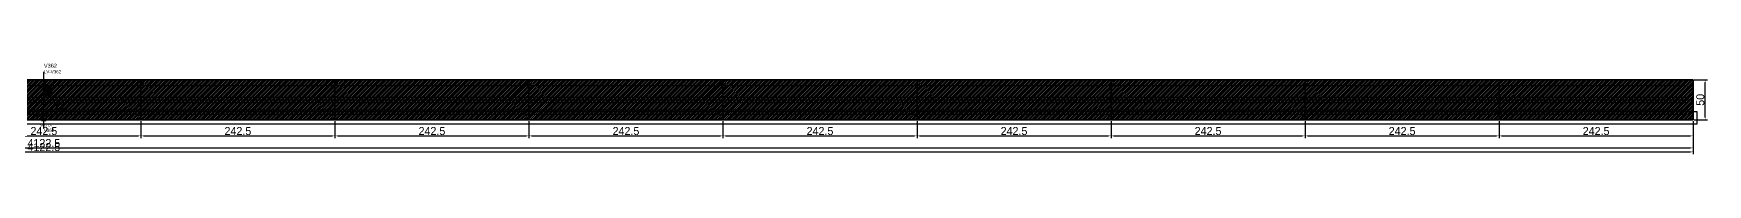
# Model space of a CAD drawing. Header units: metres. Extents: x 12791 to 16936, y 13116 to 13229.
# Drawn here: x 14844 to 16936, y 13116 to 13229 of the extents above; entities that cross this region are included whole.
import ezdxf

# ---------------------------------------------------------------- set-up
doc = ezdxf.new("R2010")
doc.units = ezdxf.units.M
for name, color, linetype in [('barrote', 251, 'CONTINUOUS'), ('CONCRETO', 251, 'CONTINUOUS'), ('COTA', 241, 'CONTINUOUS'), ('cotas', 241, 'CONTINUOUS'), ('Demarcação 1', 251, 'CONTINUOUS'), ('Hachura', 251, 'CONTINUOUS'), ('Laje_Perimetro', 7, 'CONTINUOUS'), ('NOMENCLATURA', 7, 'CONTINUOUS'), ('Painéis', 200, 'CONTINUOUS'), ('PONTALETE', 7, 'CONTINUOUS'), ('presilha', 1, 'CONTINUOUS'), ('Reaproveitamento', 251, 'CONTINUOUS'), ('SARR_3.5x7', 81, 'CONTINUOUS'), ('SCO-___-LAJ', 2, 'CONTINUOUS'), ('TENSOR', 3, 'CONTINUOUS'), ('texto', 7, 'CONTINUOUS')]:
    doc.layers.add(name, color=color, linetype=linetype)
doc.styles.add('STR_STANDARD', font='arial.ttf')
doc.dimstyles.new('EZ DXF', dxfattribs={"dimtxt": 10, "dimasz": 3.5, "dimexe": 3, "dimexo": 1.5, "dimgap": 1, "dimtad": 1, "dimdec": 1, "dimdsep": 46, "dimcen": 2.5, "dimazin": 3, "dimtfac": 1, "dimtmove": 0, "dimatfit": 3})

msp = doc.modelspace()

# ---------------------------------------------------------------- hatches: boundary and pattern name
at = {"layer": 'Hachura'}
h = msp.add_hatch(color=3, dxfattribs=at)
h.dxf.hatch_style = 1
h.paths.add_polyline_path([(14735.5914, 13158.9905), (14978.0914, 13158.9905), (14978.0914, 13208.9905), (14735.5914, 13208.9905)])
h = msp.add_hatch(dxfattribs=at)
h.set_pattern_fill('ANSI31', scale=0.5)
h.paths.add_polyline_path([(14735.5914, 13158.9905), (14978.0914, 13158.9905), (14978.0914, 13208.9905), (14735.5914, 13208.9905)])
h = msp.add_hatch(color=3, dxfattribs=at)
h.dxf.hatch_style = 1
h.paths.add_polyline_path([(14735.5914, 13158.9905), (14978.0914, 13158.9905), (14978.0914, 13208.9905), (14735.5914, 13208.9905)])
h = msp.add_hatch(dxfattribs=at)
h.set_pattern_fill('ANSI31', scale=0.5)
h.paths.add_polyline_path([(14735.5914, 13158.9905), (14978.0914, 13158.9905), (14978.0914, 13208.9905), (14735.5914, 13208.9905)])
h = msp.add_hatch(color=3, dxfattribs=at)
h.dxf.hatch_style = 1
h.paths.add_polyline_path([(14978.0914, 13158.9905), (15220.5914, 13158.9905), (15220.5914, 13208.9905), (14978.0914, 13208.9905)])
h = msp.add_hatch(dxfattribs=at)
h.set_pattern_fill('ANSI31', scale=0.5)
h.paths.add_polyline_path([(14978.0914, 13158.9905), (15220.5914, 13158.9905), (15220.5914, 13208.9905), (14978.0914, 13208.9905)])
h = msp.add_hatch(color=3, dxfattribs=at)
h.dxf.hatch_style = 1
h.paths.add_polyline_path([(14978.0914, 13158.9905), (15220.5914, 13158.9905), (15220.5914, 13208.9905), (14978.0914, 13208.9905)])
h = msp.add_hatch(dxfattribs=at)
h.set_pattern_fill('ANSI31', scale=0.5)
h.paths.add_polyline_path([(14978.0914, 13158.9905), (15220.5914, 13158.9905), (15220.5914, 13208.9905), (14978.0914, 13208.9905)])
h = msp.add_hatch(color=3, dxfattribs=at)
h.dxf.hatch_style = 1
h.paths.add_polyline_path([(15220.5914, 13158.9905), (15463.0914, 13158.9905), (15463.0914, 13208.9905), (15220.5914, 13208.9905)])
h = msp.add_hatch(dxfattribs=at)
h.set_pattern_fill('ANSI31', scale=0.5)
h.paths.add_polyline_path([(15220.5914, 13158.9905), (15463.0914, 13158.9905), (15463.0914, 13208.9905), (15220.5914, 13208.9905)])
h = msp.add_hatch(color=3, dxfattribs=at)
h.dxf.hatch_style = 1
h.paths.add_polyline_path([(15220.5914, 13158.9905), (15463.0914, 13158.9905), (15463.0914, 13208.9905), (15220.5914, 13208.9905)])
h = msp.add_hatch(dxfattribs=at)
h.set_pattern_fill('ANSI31', scale=0.5)
h.paths.add_polyline_path([(15220.5914, 13158.9905), (15463.0914, 13158.9905), (15463.0914, 13208.9905), (15220.5914, 13208.9905)])
h = msp.add_hatch(color=3, dxfattribs=at)
h.dxf.hatch_style = 1
h.paths.add_polyline_path([(15463.0914, 13158.9905), (15705.5914, 13158.9905), (15705.5914, 13208.9905), (15463.0914, 13208.9905)])
h = msp.add_hatch(dxfattribs=at)
h.set_pattern_fill('ANSI31', scale=0.5)
h.paths.add_polyline_path([(15463.0914, 13158.9905), (15705.5914, 13158.9905), (15705.5914, 13208.9905), (15463.0914, 13208.9905)])
h = msp.add_hatch(color=3, dxfattribs=at)
h.dxf.hatch_style = 1
h.paths.add_polyline_path([(15463.0914, 13158.9905), (15705.5914, 13158.9905), (15705.5914, 13208.9905), (15463.0914, 13208.9905)])
h = msp.add_hatch(dxfattribs=at)
h.set_pattern_fill('ANSI31', scale=0.5)
h.paths.add_polyline_path([(15463.0914, 13158.9905), (15705.5914, 13158.9905), (15705.5914, 13208.9905), (15463.0914, 13208.9905)])
h = msp.add_hatch(color=3, dxfattribs=at)
h.dxf.hatch_style = 1
h.paths.add_polyline_path([(15705.5914, 13158.9905), (15948.0914, 13158.9905), (15948.0914, 13208.9905), (15705.5914, 13208.9905)])
h = msp.add_hatch(dxfattribs=at)
h.set_pattern_fill('ANSI31', scale=0.5)
h.paths.add_polyline_path([(15705.5914, 13158.9905), (15948.0914, 13158.9905), (15948.0914, 13208.9905), (15705.5914, 13208.9905)])
h = msp.add_hatch(color=3, dxfattribs=at)
h.dxf.hatch_style = 1
h.paths.add_polyline_path([(15705.5914, 13158.9905), (15948.0914, 13158.9905), (15948.0914, 13208.9905), (15705.5914, 13208.9905)])
h = msp.add_hatch(dxfattribs=at)
h.set_pattern_fill('ANSI31', scale=0.5)
h.paths.add_polyline_path([(15705.5914, 13158.9905), (15948.0914, 13158.9905), (15948.0914, 13208.9905), (15705.5914, 13208.9905)])
h = msp.add_hatch(color=3, dxfattribs=at)
h.dxf.hatch_style = 1
h.paths.add_polyline_path([(15948.0914, 13158.9905), (16190.5914, 13158.9905), (16190.5914, 13208.9905), (15948.0914, 13208.9905)])
h = msp.add_hatch(dxfattribs=at)
h.set_pattern_fill('ANSI31', scale=0.5)
h.paths.add_polyline_path([(15948.0914, 13158.9905), (16190.5914, 13158.9905), (16190.5914, 13208.9905), (15948.0914, 13208.9905)])
h = msp.add_hatch(color=3, dxfattribs=at)
h.dxf.hatch_style = 1
h.paths.add_polyline_path([(15948.0914, 13158.9905), (16190.5914, 13158.9905), (16190.5914, 13208.9905), (15948.0914, 13208.9905)])
h = msp.add_hatch(dxfattribs=at)
h.set_pattern_fill('ANSI31', scale=0.5)
h.paths.add_polyline_path([(15948.0914, 13158.9905), (16190.5914, 13158.9905), (16190.5914, 13208.9905), (15948.0914, 13208.9905)])
h = msp.add_hatch(color=3, dxfattribs=at)
h.dxf.hatch_style = 1
h.paths.add_polyline_path([(16190.5914, 13158.9905), (16433.0914, 13158.9905), (16433.0914, 13208.9905), (16190.5914, 13208.9905)])
h = msp.add_hatch(dxfattribs=at)
h.set_pattern_fill('ANSI31', scale=0.5)
h.paths.add_polyline_path([(16190.5914, 13158.9905), (16433.0914, 13158.9905), (16433.0914, 13208.9905), (16190.5914, 13208.9905)])
h = msp.add_hatch(color=3, dxfattribs=at)
h.dxf.hatch_style = 1
h.paths.add_polyline_path([(16190.5914, 13158.9905), (16433.0914, 13158.9905), (16433.0914, 13208.9905), (16190.5914, 13208.9905)])
h = msp.add_hatch(dxfattribs=at)
h.set_pattern_fill('ANSI31', scale=0.5)
h.paths.add_polyline_path([(16190.5914, 13158.9905), (16433.0914, 13158.9905), (16433.0914, 13208.9905), (16190.5914, 13208.9905)])
h = msp.add_hatch(color=3, dxfattribs=at)
h.dxf.hatch_style = 1
h.paths.add_polyline_path([(16433.0914, 13158.9905), (16675.5914, 13158.9905), (16675.5914, 13208.9905), (16433.0914, 13208.9905)])
h = msp.add_hatch(dxfattribs=at)
h.set_pattern_fill('ANSI31', scale=0.5)
h.paths.add_polyline_path([(16433.0914, 13158.9905), (16675.5914, 13158.9905), (16675.5914, 13208.9905), (16433.0914, 13208.9905)])
h = msp.add_hatch(color=3, dxfattribs=at)
h.dxf.hatch_style = 1
h.paths.add_polyline_path([(16433.0914, 13158.9905), (16675.5914, 13158.9905), (16675.5914, 13208.9905), (16433.0914, 13208.9905)])
h = msp.add_hatch(dxfattribs=at)
h.set_pattern_fill('ANSI31', scale=0.5)
h.paths.add_polyline_path([(16433.0914, 13158.9905), (16675.5914, 13158.9905), (16675.5914, 13208.9905), (16433.0914, 13208.9905)])
h = msp.add_hatch(color=3, dxfattribs=at)
h.dxf.hatch_style = 1
h.paths.add_polyline_path([(16675.5914, 13158.9905), (16918.0914, 13158.9905), (16918.0914, 13208.9905), (16675.5914, 13208.9905)])
h = msp.add_hatch(dxfattribs=at)
h.set_pattern_fill('ANSI31', scale=0.5)
h.paths.add_polyline_path([(16675.5914, 13158.9905), (16918.0914, 13158.9905), (16918.0914, 13208.9905), (16675.5914, 13208.9905)])
h = msp.add_hatch(color=3, dxfattribs=at)
h.dxf.hatch_style = 1
h.paths.add_polyline_path([(16675.5914, 13158.9905), (16918.0914, 13158.9905), (16918.0914, 13208.9905), (16675.5914, 13208.9905)])
h = msp.add_hatch(dxfattribs=at)
h.set_pattern_fill('ANSI31', scale=0.5)
h.paths.add_polyline_path([(16675.5914, 13158.9905), (16918.0914, 13158.9905), (16918.0914, 13208.9905), (16675.5914, 13208.9905)])
at = {"layer": 'Reaproveitamento'}
h = msp.add_hatch(dxfattribs=at)
h.set_pattern_fill('SOLID')
h.paths.add_polyline_path([(14856.8414, 13188.9905), (14866.8414, 13188.9905), (14866.8414, 13198.9905), (14856.8414, 13198.9905)])
h = msp.add_hatch(dxfattribs=at)
h.set_pattern_fill('SOLID')
h.paths.add_polyline_path([(14856.8414, 13188.9905), (14866.8414, 13188.9905), (14866.8414, 13198.9905), (14856.8414, 13198.9905)])

# ---------------------------------------------------------------- linework, layer by layer
at = {"layer": 'barrote'}
msp.add_line((12800.5914, 13171.4905), (16913.0914, 13171.4905), dxfattribs=at)
msp.add_line((12800.5914, 13171.4905), (16913.0914, 13171.4905), dxfattribs=at)
at = {"layer": 'CONCRETO'}
msp.add_solid([(14853.8414, 13160.9905), (14859.8414, 13160.9905), (14853.8414, 13156.9905), (14859.8414, 13156.9905)], dxfattribs=at)
msp.add_solid([(14853.8414, 13160.9905), (14859.8414, 13160.9905), (14853.8414, 13156.9905), (14859.8414, 13156.9905)], dxfattribs=at)
at = {"layer": 'Demarcação 1'}
msp.add_line((12795.5914, 13183.9905), (16918.0914, 13183.9905), dxfattribs=at)
msp.add_line((12795.5914, 13183.9905), (16918.0914, 13183.9905), dxfattribs=at)
at = {"layer": 'Laje_Perimetro'}
msp.add_lwpolyline([(12790.5914, 13153.9905), (16923.0914, 13153.9905), (16923.0914, 13168.9905), (12790.5914, 13168.9905)], close=True, dxfattribs=at)
msp.add_lwpolyline([(12790.5914, 13153.9905), (16923.0914, 13153.9905), (16923.0914, 13168.9905), (12790.5914, 13168.9905)], close=True, dxfattribs=at)
at = {"layer": 'Painéis'}
for points in [[(12795.5914, 13208.9905), (16918.0914, 13208.9905)], [(12795.5914, 13208.9905), (16918.0914, 13208.9905)], [(14735.5914, 13158.9905), (14978.0914, 13158.9905), (14978.0914, 13208.9905), (14735.5914, 13208.9905)], [(14735.5914, 13158.9905), (14978.0914, 13158.9905), (14978.0914, 13208.9905), (14735.5914, 13208.9905)], [(14978.0914, 13158.9905), (14978.0914, 13208.9905)], [(14978.0914, 13158.9905), (15220.5914, 13158.9905), (15220.5914, 13208.9905), (14978.0914, 13208.9905)], [(14978.0914, 13158.9905), (14978.0914, 13208.9905)], [(14978.0914, 13158.9905), (15220.5914, 13158.9905), (15220.5914, 13208.9905), (14978.0914, 13208.9905)], [(15220.5914, 13158.9905), (15220.5914, 13208.9905)], [(15220.5914, 13158.9905), (15463.0914, 13158.9905), (15463.0914, 13208.9905), (15220.5914, 13208.9905)], [(15220.5914, 13158.9905), (15220.5914, 13208.9905)], [(15220.5914, 13158.9905), (15463.0914, 13158.9905), (15463.0914, 13208.9905), (15220.5914, 13208.9905)], [(15463.0914, 13158.9905), (15463.0914, 13208.9905)], [(15463.0914, 13158.9905), (15705.5914, 13158.9905), (15705.5914, 13208.9905), (15463.0914, 13208.9905)], [(15463.0914, 13158.9905), (15463.0914, 13208.9905)], [(15463.0914, 13158.9905), (15705.5914, 13158.9905), (15705.5914, 13208.9905), (15463.0914, 13208.9905)], [(15705.5914, 13158.9905), (15705.5914, 13208.9905)], [(15705.5914, 13158.9905), (15948.0914, 13158.9905), (15948.0914, 13208.9905), (15705.5914, 13208.9905)], [(15705.5914, 13158.9905), (15705.5914, 13208.9905)], [(15705.5914, 13158.9905), (15948.0914, 13158.9905), (15948.0914, 13208.9905), (15705.5914, 13208.9905)], [(15948.0914, 13158.9905), (15948.0914, 13208.9905)], [(15948.0914, 13158.9905), (16190.5914, 13158.9905), (16190.5914, 13208.9905), (15948.0914, 13208.9905)], [(15948.0914, 13158.9905), (15948.0914, 13208.9905)], [(15948.0914, 13158.9905), (16190.5914, 13158.9905), (16190.5914, 13208.9905), (15948.0914, 13208.9905)], [(16190.5914, 13158.9905), (16190.5914, 13208.9905)], [(16190.5914, 13158.9905), (16433.0914, 13158.9905), (16433.0914, 13208.9905), (16190.5914, 13208.9905)], [(16190.5914, 13158.9905), (16190.5914, 13208.9905)], [(16190.5914, 13158.9905), (16433.0914, 13158.9905), (16433.0914, 13208.9905), (16190.5914, 13208.9905)], [(16433.0914, 13158.9905), (16433.0914, 13208.9905)], [(16433.0914, 13158.9905), (16675.5914, 13158.9905), (16675.5914, 13208.9905), (16433.0914, 13208.9905)], [(16433.0914, 13158.9905), (16433.0914, 13208.9905)], [(16433.0914, 13158.9905), (16675.5914, 13158.9905), (16675.5914, 13208.9905), (16433.0914, 13208.9905)], [(16675.5914, 13158.9905), (16675.5914, 13208.9905)], [(16675.5914, 13158.9905), (16918.0914, 13158.9905), (16918.0914, 13208.9905), (16675.5914, 13208.9905)], [(16675.5914, 13158.9905), (16675.5914, 13208.9905)], [(16675.5914, 13158.9905), (16918.0914, 13158.9905), (16918.0914, 13208.9905), (16675.5914, 13208.9905)], [(16918.0914, 13158.9905), (16918.0914, 13208.9905)], [(16918.0914, 13158.9905), (16918.0914, 13208.9905)], [(12795.5914, 13158.9905), (16918.0914, 13158.9905)], [(12795.5914, 13158.9905), (16918.0914, 13158.9905)]]:
    msp.add_lwpolyline(points, close=True, dxfattribs=at)
msp.add_arc((14856.8414, 13196.4905), 6, 0, 180, dxfattribs=at)
msp.add_arc((14856.8414, 13196.4905), 6, 0, 180, dxfattribs=at)
at = {"layer": 'PONTALETE'}
msp.add_line((14856.8414, 13148.9905), (14856.8414, 13218.9905), dxfattribs=at)
msp.add_line((14856.8414, 13148.9905), (14856.8414, 13218.9905), dxfattribs=at)
at = {"layer": 'presilha'}
for centre, radius in [((14856.8414, 13200.9905), 3), ((14856.8414, 13200.9905), 3), ((14876.8414, 13175.6572), 4), ((14876.8414, 13175.6572), 4)]:
    msp.add_circle(centre, radius, dxfattribs=at)
at = {"layer": 'SARR_3.5x7'}
for p, q in [((14735.5914, 13201.9905), (14978.0914, 13201.9905)), ((14735.5914, 13201.9905), (14978.0914, 13201.9905)), ((14735.5914, 13187.4905), (14978.0914, 13187.4905)), ((14735.5914, 13187.4905), (14978.0914, 13187.4905)), ((14978.0914, 13201.9905), (15220.5914, 13201.9905)), ((14978.0914, 13201.9905), (15220.5914, 13201.9905)), ((14978.0914, 13187.4905), (15220.5914, 13187.4905)), ((14978.0914, 13187.4905), (15220.5914, 13187.4905)), ((15220.5914, 13201.9905), (15463.0914, 13201.9905)), ((15220.5914, 13201.9905), (15463.0914, 13201.9905)), ((15220.5914, 13187.4905), (15463.0914, 13187.4905)), ((15220.5914, 13187.4905), (15463.0914, 13187.4905)), ((15463.0914, 13201.9905), (15705.5914, 13201.9905)), ((15463.0914, 13201.9905), (15705.5914, 13201.9905)), ((15463.0914, 13187.4905), (15705.5914, 13187.4905)), ((15463.0914, 13187.4905), (15705.5914, 13187.4905)), ((15705.5914, 13201.9905), (15948.0914, 13201.9905)), ((15705.5914, 13201.9905), (15948.0914, 13201.9905)), ((15705.5914, 13187.4905), (15948.0914, 13187.4905)), ((15705.5914, 13187.4905), (15948.0914, 13187.4905)), ((15948.0914, 13201.9905), (16190.5914, 13201.9905)), ((15948.0914, 13201.9905), (16190.5914, 13201.9905)), ((15948.0914, 13187.4905), (16190.5914, 13187.4905)), ((15948.0914, 13187.4905), (16190.5914, 13187.4905)), ((16190.5914, 13201.9905), (16433.0914, 13201.9905)), ((16190.5914, 13201.9905), (16433.0914, 13201.9905)), ((16190.5914, 13187.4905), (16433.0914, 13187.4905)), ((16190.5914, 13187.4905), (16433.0914, 13187.4905)), ((16433.0914, 13201.9905), (16675.5914, 13201.9905)), ((16433.0914, 13201.9905), (16675.5914, 13201.9905)), ((16433.0914, 13187.4905), (16675.5914, 13187.4905)), ((16433.0914, 13187.4905), (16675.5914, 13187.4905)), ((16675.5914, 13201.9905), (16911.0914, 13201.9905)), ((16675.5914, 13201.9905), (16911.0914, 13201.9905)), ((16675.5914, 13187.4905), (16911.0914, 13187.4905)), ((16675.5914, 13187.4905), (16911.0914, 13187.4905)), ((14735.5914, 13180.4905), (14978.0914, 13180.4905)), ((14735.5914, 13180.4905), (14978.0914, 13180.4905)), ((14735.5914, 13165.9905), (14978.0914, 13165.9905)), ((14735.5914, 13165.9905), (14978.0914, 13165.9905)), ((14978.0914, 13180.4905), (15220.5914, 13180.4905)), ((14978.0914, 13180.4905), (15220.5914, 13180.4905)), ((14978.0914, 13165.9905), (15220.5914, 13165.9905)), ((14978.0914, 13165.9905), (15220.5914, 13165.9905)), ((15220.5914, 13180.4905), (15463.0914, 13180.4905)), ((15220.5914, 13180.4905), (15463.0914, 13180.4905)), ((15220.5914, 13165.9905), (15463.0914, 13165.9905)), ((15220.5914, 13165.9905), (15463.0914, 13165.9905)), ((15463.0914, 13180.4905), (15705.5914, 13180.4905)), ((15463.0914, 13180.4905), (15705.5914, 13180.4905)), ((15463.0914, 13165.9905), (15705.5914, 13165.9905)), ((15463.0914, 13165.9905), (15705.5914, 13165.9905)), ((15705.5914, 13180.4905), (15948.0914, 13180.4905)), ((15705.5914, 13180.4905), (15948.0914, 13180.4905)), ((15705.5914, 13165.9905), (15948.0914, 13165.9905)), ((15705.5914, 13165.9905), (15948.0914, 13165.9905)), ((15948.0914, 13180.4905), (16190.5914, 13180.4905)), ((15948.0914, 13180.4905), (16190.5914, 13180.4905)), ((15948.0914, 13165.9905), (16190.5914, 13165.9905)), ((15948.0914, 13165.9905), (16190.5914, 13165.9905)), ((16190.5914, 13180.4905), (16433.0914, 13180.4905)), ((16190.5914, 13180.4905), (16433.0914, 13180.4905)), ((16190.5914, 13165.9905), (16433.0914, 13165.9905)), ((16190.5914, 13165.9905), (16433.0914, 13165.9905)), ((16433.0914, 13180.4905), (16675.5914, 13180.4905)), ((16433.0914, 13180.4905), (16675.5914, 13180.4905)), ((16433.0914, 13165.9905), (16675.5914, 13165.9905)), ((16433.0914, 13165.9905), (16675.5914, 13165.9905)), ((16675.5914, 13180.4905), (16911.0914, 13180.4905)), ((16675.5914, 13180.4905), (16911.0914, 13180.4905)), ((16675.5914, 13165.9905), (16911.0914, 13165.9905)), ((16675.5914, 13165.9905), (16911.0914, 13165.9905))]:
    msp.add_line(p, q, dxfattribs=at)
at = {"layer": 'TENSOR'}
msp.add_line((14846.8414, 13163.9905), (14866.8414, 13163.9905), dxfattribs=at)
msp.add_line((14846.8414, 13163.9905), (14866.8414, 13163.9905), dxfattribs=at)

# ---------------------------------------------------------------- texts
at = {"layer": 'NOMENCLATURA', "style": 'STR_STANDARD'}
msp.add_text('V362', height=5, dxfattribs=at).set_placement((14856.8414, 13223.9905))
msp.add_text('V362', height=5, dxfattribs=at).set_placement((14856.8414, 13223.9905))
at = {"layer": 'NOMENCLATURA', "insert": (14856.8414, 13220.9905), "char_height": 4, "attachment_point": 1}
msp.add_mtext('LV-V362', dxfattribs=at)
msp.add_mtext('LV-V362', dxfattribs=at)
at = {"layer": 'SCO-___-LAJ'}
msp.add_text('SCO-LV', height=3, dxfattribs=at).set_placement((14851.8414, 13150.9905))
msp.add_text('SCO-LV', height=3, dxfattribs=at).set_placement((14851.8414, 13150.9905))
at = {"layer": 'texto'}
msp.add_text('V362', height=4, dxfattribs=at).set_placement((14856.8414, 13143.9905))
msp.add_text('V362', height=4, dxfattribs=at).set_placement((14856.8414, 13143.9905))

# ---------------------------------------------------------------- dimensions: what is measured, and where the dimension line sits
at = {"layer": 'COTA', "color": 1}
msp.add_linear_dim(base=(16933.0914, 13158.9905), p1=(16918.0914, 13158.9905), p2=(16918.0914, 13208.9905), angle=90, dimstyle='EZ DXF', dxfattribs=at).render()
msp.add_linear_dim(base=(16933.0914, 13158.9905), p1=(16918.0914, 13158.9905), p2=(16918.0914, 13208.9905), angle=90, dimstyle='EZ DXF', dxfattribs=at).render()
for base, p1, p2 in [((12795.5914, 13118.9905), (12795.5914, 13158.9905), (16918.0914, 13158.9905)), ((12795.5914, 13118.9905), (12795.5914, 13158.9905), (16918.0914, 13158.9905)), ((14735.5914, 13138.9905), (14735.5914, 13158.9905), (14978.0914, 13158.9905)), ((14735.5914, 13138.9905), (14735.5914, 13158.9905), (14978.0914, 13158.9905)), ((14978.0914, 13138.9905), (14978.0914, 13158.9905), (15220.5914, 13158.9905)), ((14978.0914, 13138.9905), (14978.0914, 13158.9905), (15220.5914, 13158.9905)), ((15220.5914, 13138.9905), (15220.5914, 13158.9905), (15463.0914, 13158.9905)), ((15220.5914, 13138.9905), (15220.5914, 13158.9905), (15463.0914, 13158.9905)), ((15463.0914, 13138.9905), (15463.0914, 13158.9905), (15705.5914, 13158.9905)), ((15463.0914, 13138.9905), (15463.0914, 13158.9905), (15705.5914, 13158.9905)), ((15705.5914, 13138.9905), (15705.5914, 13158.9905), (15948.0914, 13158.9905)), ((15705.5914, 13138.9905), (15705.5914, 13158.9905), (15948.0914, 13158.9905)), ((15948.0914, 13138.9905), (15948.0914, 13158.9905), (16190.5914, 13158.9905)), ((15948.0914, 13138.9905), (15948.0914, 13158.9905), (16190.5914, 13158.9905)), ((16190.5914, 13138.9905), (16190.5914, 13158.9905), (16433.0914, 13158.9905)), ((16190.5914, 13138.9905), (16190.5914, 13158.9905), (16433.0914, 13158.9905)), ((16433.0914, 13138.9905), (16433.0914, 13158.9905), (16675.5914, 13158.9905)), ((16433.0914, 13138.9905), (16433.0914, 13158.9905), (16675.5914, 13158.9905)), ((16675.5914, 13138.9905), (16675.5914, 13158.9905), (16918.0914, 13158.9905)), ((16675.5914, 13138.9905), (16675.5914, 13158.9905), (16918.0914, 13158.9905))]:
    msp.add_linear_dim(base=base, p1=p1, p2=p2, dimstyle='EZ DXF', dxfattribs=at).render()
at = {"layer": 'cotas'}
msp.add_linear_dim(base=(12795.5914, 13123.9905), p1=(12795.5914, 13138.9905), p2=(16918.0914, 13138.9905), dimstyle='EZ DXF', dxfattribs=at).render()
msp.add_linear_dim(base=(12795.5914, 13123.9905), p1=(12795.5914, 13138.9905), p2=(16918.0914, 13138.9905), dimstyle='EZ DXF', dxfattribs=at).render()

doc.saveas('drawing.dxf')
